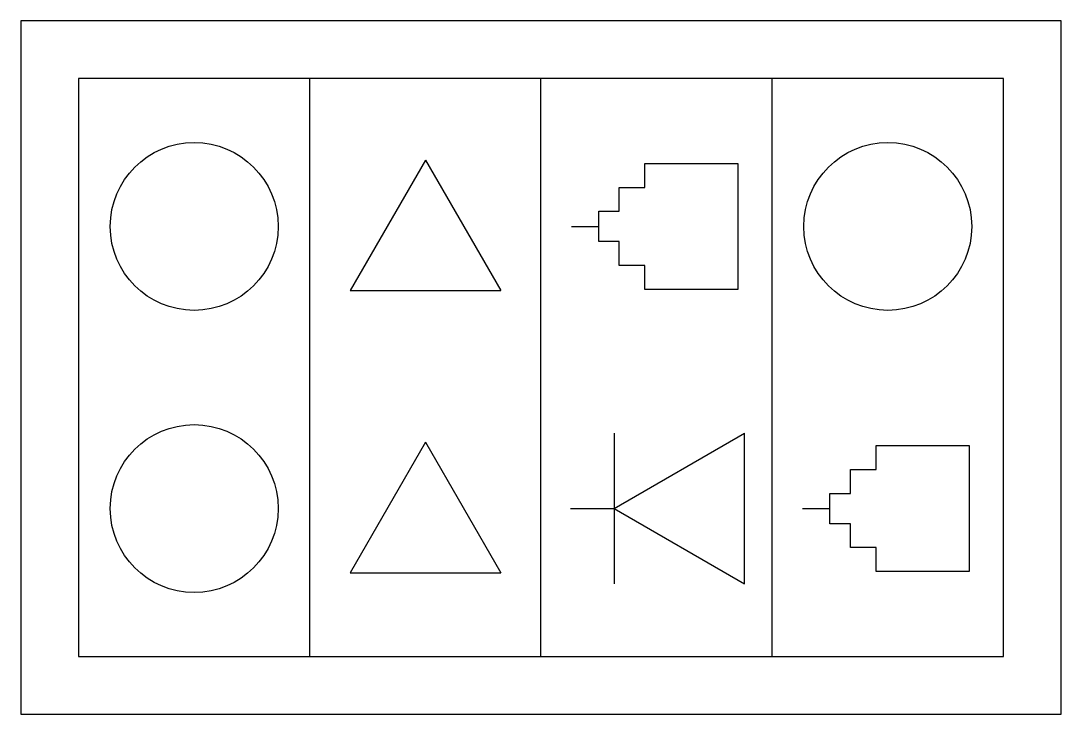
# Model space of a CAD drawing. Header units: millimetres. Extents: x -2887.782 to -2886.882, y 3743.402 to 3744.002.
import ezdxf

# ---------------------------------------------------------------- set-up
doc = ezdxf.new("R2010")
doc.units = ezdxf.units.MM
doc.layers.add('Ele_caixas', color=2, linetype='Continuous')

msp = doc.modelspace()

# ---------------------------------------------------------------- linework, layer by layer
at = {"layer": 'Ele_caixas', "color": 1}
for p, q in [((-2887.53194, 3743.45222), (-2887.53194, 3743.95222)), ((-2887.33194, 3743.45222), (-2887.33194, 3743.95222)), ((-2887.13194, 3743.45222), (-2887.13194, 3743.95222)), ((-2887.43194, 3743.88163), (-2887.49708, 3743.7688)), ((-2887.43194, 3743.88163), (-2887.3668, 3743.7688)), ((-2887.30562, 3743.82428), (-2887.28203, 3743.82428)), ((-2887.49708, 3743.7688), (-2887.3668, 3743.7688)), ((-2887.26871, 3743.64531), (-2887.26871, 3743.51502)), ((-2887.26871, 3743.58017), (-2887.15588, 3743.64531)), ((-2887.15588, 3743.51502), (-2887.15588, 3743.64531)), ((-2887.43194, 3743.63751), (-2887.49708, 3743.52468)), ((-2887.43194, 3743.63751), (-2887.3668, 3743.52468)), ((-2887.30628, 3743.58017), (-2887.26871, 3743.58017)), ((-2887.26871, 3743.58017), (-2887.15588, 3743.51502)), ((-2887.10562, 3743.58017), (-2887.08203, 3743.58017)), ((-2887.49708, 3743.52468), (-2887.3668, 3743.52468))]:
    msp.add_line(p, q, dxfattribs=at)
at = {"layer": 'Ele_caixas', "color": 2}
msp.add_lwpolyline([(-2887.78194, 3743.40222), (-2886.88194, 3743.40222), (-2886.88194, 3744.00222), (-2887.78194, 3744.00222)], close=True, dxfattribs=at)
at = {"layer": 'Ele_caixas', "color": 1}
for points in [[(-2887.73194, 3743.45222), (-2886.93194, 3743.45222), (-2886.93194, 3743.95222), (-2887.73194, 3743.95222)], [(-2887.2643, 3743.79046), (-2887.2643, 3743.81113), (-2887.28203, 3743.81113), (-2887.28203, 3743.83743), (-2887.2643, 3743.83743), (-2887.2643, 3743.85811), (-2887.24214, 3743.85811), (-2887.24214, 3743.87878), (-2887.16168, 3743.87878), (-2887.16168, 3743.76979), (-2887.24214, 3743.76979), (-2887.24214, 3743.79046)], [(-2887.0643, 3743.54634), (-2887.0643, 3743.56701), (-2887.08203, 3743.56701), (-2887.08203, 3743.59332), (-2887.0643, 3743.59332), (-2887.0643, 3743.61399), (-2887.04214, 3743.61399), (-2887.04214, 3743.63466), (-2886.96168, 3743.63466), (-2886.96168, 3743.52567), (-2887.04214, 3743.52567), (-2887.04214, 3743.54634)]]:
    msp.add_lwpolyline(points, close=True, dxfattribs=at)
at = {"layer": 'Ele_caixas', "color": 1, "linetype": 'Continuous'}
for centre in [(-2887.63194, 3743.82428), (-2887.03194, 3743.82428), (-2887.63194, 3743.58017)]:
    msp.add_circle(centre, 0.07261, dxfattribs=at)

doc.saveas('drawing.dxf')
